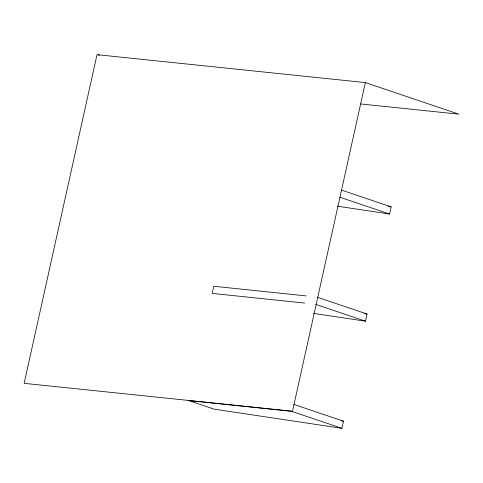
<?xml version="1.0" encoding="UTF-8"?>
<svg xmlns="http://www.w3.org/2000/svg" width="483" height="483" viewBox="0 0 483 483"><rect width="100%" height="100%" fill="white"/><g stroke="black" fill="none" stroke-linecap="round" stroke-linejoin="round"><path stroke-width="0.72" d="M365.365 82.581L292.505 411.25L24.15 383.339L97.017 54.67L365.365 82.581L458.85 114.163L360.765 103.96M313.449 313.376L365.468 321.183L367.056 314.041L317.367 297.256M341.928 428.33L291.533 411.311L188.66 400.546L214.108 409.143L341.928 428.33L343.516 421.188L293.827 404.404M337.532 206.211L389.552 214.017L391.139 206.875L341.451 190.091M306.222 295.922L213.788 286.256L212.2 293.398L304.64 303.07M388.163 206.428L391.139 206.875M364.079 313.594L367.056 314.041M341.282 420.85L343.516 421.188M339.869 197.233L389.552 214.017M315.785 304.399L365.468 321.183M98.043 54.772L99.45 55.285"/></g></svg>
